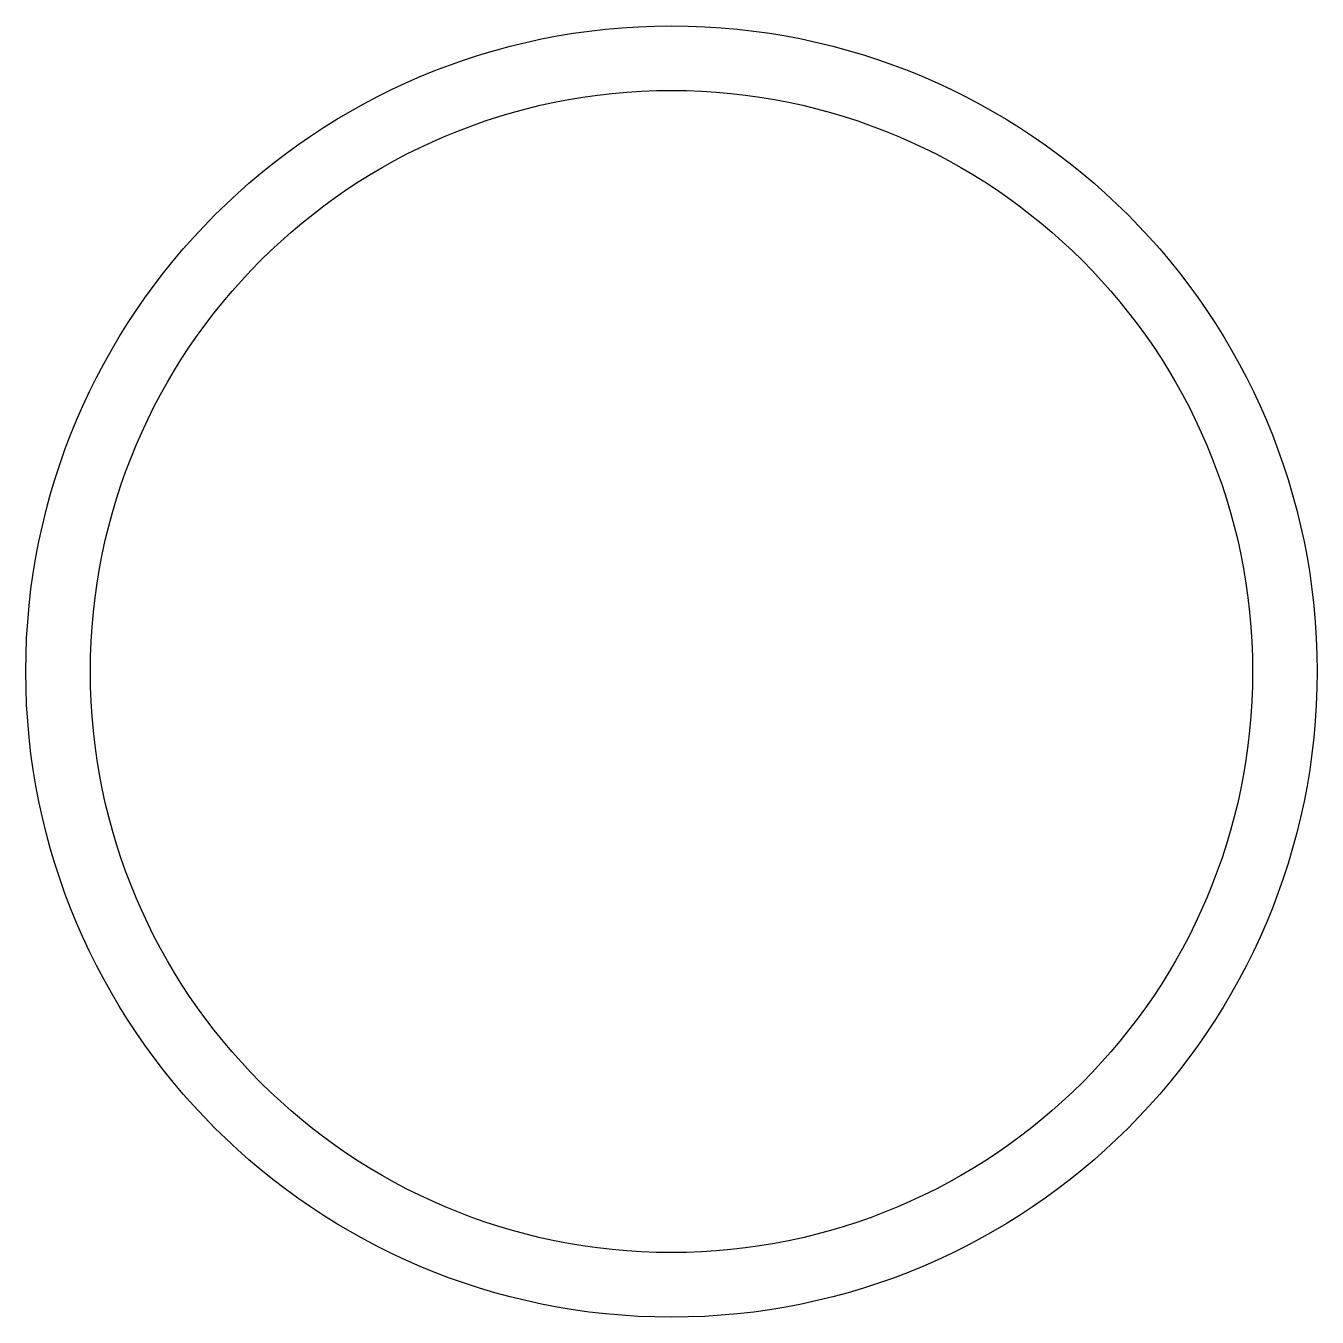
# Model space of a CAD drawing. Extents: x 2508.4 to 2538.4, y 1135.4 to 1165.4.
import ezdxf

# ---------------------------------------------------------------- set-up
doc = ezdxf.new("R2010")
doc.units = 0
doc.layers.get('0').update_dxf_attribs({"linetype": 'CONTINUOUS'})

msp = doc.modelspace()

# ---------------------------------------------------------------- linework, layer by layer
for radius in [15, 13.5]:
    msp.add_circle((2523.409, 1150.404), radius)

doc.saveas('drawing.dxf')
